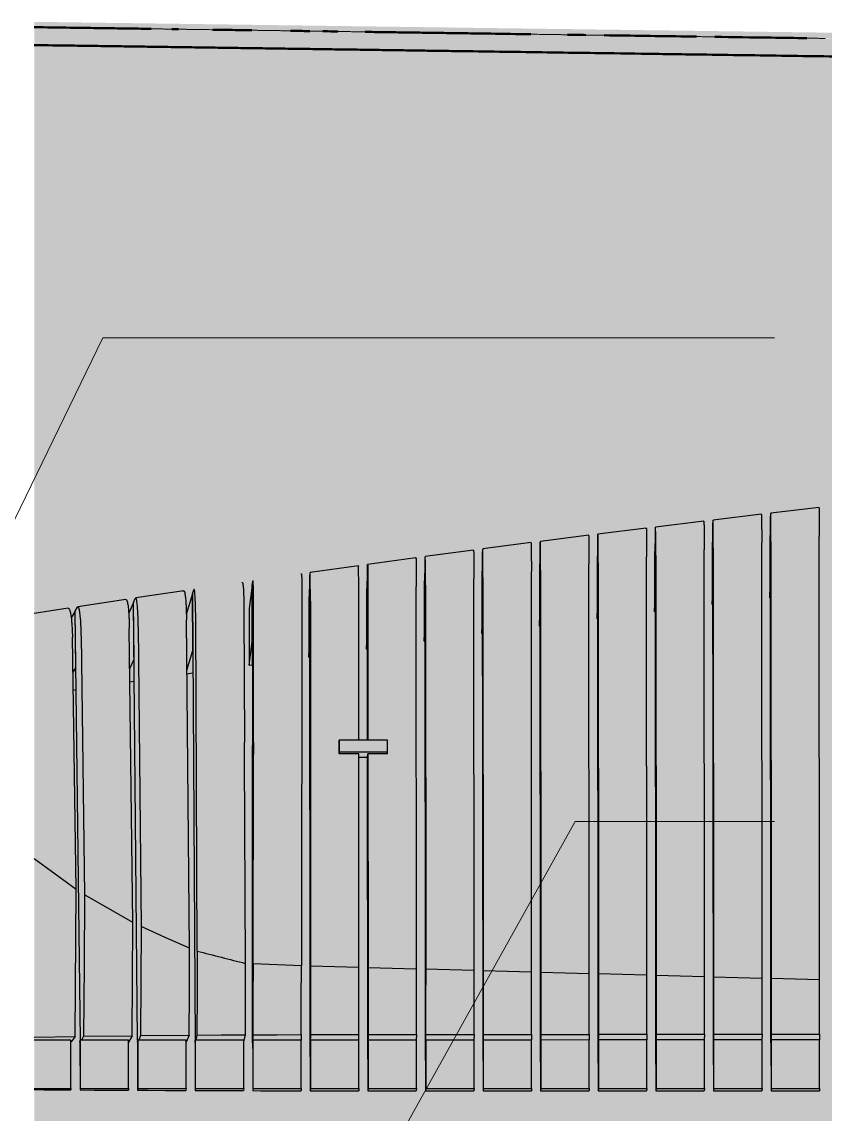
# Model space of a CAD drawing. Header units: metres. Extents: x 0 to 258, y 3 to 25.
# Drawn here: x 80.903 to 81.6, y 22.596 to 23.544 of the extents above; entities that cross this region are included whole.
import ezdxf

# ---------------------------------------------------------------- set-up
doc = ezdxf.new("R2010")
doc.units = ezdxf.units.M
doc.linetypes.add('JacobsDash', pattern=[0.0045, 0.003, -0.0015])
for name, color, linetype, lineweight in [('A-FLOR', 7, 'Continuous', 50), ('A-FLOR-HDLN', 7, 'JacobsDash', 18), ('A-GENM', 7, 'Continuous', 35), ('G-ANNO-TEXT', 7, 'Continuous', 9)]:
    doc.layers.add(name, color=color, linetype=linetype, lineweight=lineweight)

# ---------------------------------------------------------------- blocks, each defined once
blk = doc.blocks.new('BR08_SEATING_SOUTH 3 - BR08_SEATING_SOUTH 3-5677935-Section 193')
at = {"layer": 'A-GENM', "color": 254, "lineweight": 25, "true_color": 0xd4d4d4}
for p, q in [((-338.30869, 23.11677), (-338.35069, 23.11178)), ((-338.30083, 23.11365), (-338.30071, 23.11723)), ((-338.2587, 23.12257), (-338.30069, 23.11771)), ((-338.35868, 23.11082), (-338.40068, 23.10571)), ((-338.35082, 23.10773), (-338.35148, 23.0876)), ((-338.35082, 23.10773), (-338.3507, 23.1113)), ((-338.35078, 23.05853), (-338.35082, 23.10773)), ((-338.35044, 22.65791), (-338.35082, 23.10773)), ((-338.30083, 23.11365), (-338.30148, 23.09355)), ((-338.30078, 23.06446), (-338.30083, 23.11365)), ((-338.30044, 22.65791), (-338.30083, 23.11365)), ((-338.45867, 23.09849), (-338.50067, 23.09315)), ((-338.45081, 23.09546), (-338.45069, 23.09903)), ((-338.40868, 23.10473), (-338.45067, 23.0995)), ((-338.40081, 23.10167), (-338.40148, 23.08151)), ((-338.40081, 23.10167), (-338.4007, 23.10524)), ((-338.40077, 23.05247), (-338.40081, 23.10167)), ((-338.40044, 22.65791), (-338.40081, 23.10167)), ((-338.25824, 22.71242), (-338.25852, 23.09774)), ((-338.50867, 23.09212), (-338.55066, 23.08665)), ((-338.5008, 23.08911), (-338.50146, 23.06892)), ((-338.5008, 23.08911), (-338.50069, 23.09268)), ((-338.50076, 23.03991), (-338.5008, 23.08911)), ((-338.50043, 22.65791), (-338.5008, 23.08911)), ((-338.45081, 23.09546), (-338.45149, 23.07529)), ((-338.45077, 23.04626), (-338.45081, 23.09546)), ((-338.45043, 22.65791), (-338.45081, 23.09546)), ((-338.30824, 22.71375), (-338.30851, 23.09192)), ((-338.30148, 23.09355), (-338.30144, 23.0443)), ((-338.30051, 23.09287), (-338.30024, 22.71354)), ((-338.60863, 23.07894), (-338.65062, 23.07323)), ((-338.60079, 23.07599), (-338.60065, 23.07954)), ((-338.55864, 23.0856), (-338.60063, 23.08001)), ((-338.5508, 23.08262), (-338.55147, 23.06241)), ((-338.5508, 23.08262), (-338.55068, 23.08602)), ((-338.55075, 23.03342), (-338.5508, 23.08262)), ((-338.55043, 22.65791), (-338.5508, 23.08262)), ((-338.40824, 22.71643), (-338.40849, 23.07985)), ((-338.40148, 23.08151), (-338.40144, 23.03226)), ((-338.4005, 23.08084), (-338.40024, 22.71621)), ((-338.35824, 22.71509), (-338.3585, 23.08595)), ((-338.35148, 23.0876), (-338.35144, 23.03835)), ((-338.35051, 23.08693), (-338.35024, 22.71488)), ((-338.65859, 23.07213), (-338.70058, 23.0663)), ((-338.65078, 23.06921), (-338.65156, 23.04895)), ((-338.65078, 23.06921), (-338.65065, 23.07276)), ((-338.65074, 23.02001), (-338.65078, 23.06921)), ((-338.65066, 22.92062), (-338.65078, 23.06921)), ((-338.60079, 23.07599), (-338.60157, 23.05574)), ((-338.60075, 23.02678), (-338.60079, 23.07599)), ((-338.60043, 22.65791), (-338.60079, 23.07599)), ((-338.50146, 23.06892), (-338.50142, 23.01968)), ((-338.45824, 22.71778), (-338.45849, 23.0736)), ((-338.45149, 23.07529), (-338.45144, 23.02604)), ((-338.45049, 23.07462), (-338.45024, 22.71756)), ((-338.70077, 23.0623), (-338.70172, 23.04201)), ((-338.70077, 23.0623), (-338.70061, 23.06584)), ((-338.70073, 23.01309), (-338.70077, 23.0623)), ((-338.70043, 22.65791), (-338.70077, 23.0623)), ((-338.55823, 22.72047), (-338.55843, 23.06068)), ((-338.55147, 23.06241), (-338.55143, 23.01316)), ((-338.55048, 23.06174), (-338.55024, 22.72025)), ((-338.50824, 22.71912), (-338.50848, 23.06721)), ((-338.50049, 23.06825), (-338.50024, 22.7189)), ((-338.30144, 23.0443), (-338.30078, 23.06446)), ((-338.81017, 23.05029), (-338.85198, 23.04412)), ((-338.80264, 23.04775), (-338.80159, 23.05123)), ((-338.75076, 23.05524), (-338.75347, 23.03489)), ((-338.75076, 23.05524), (-338.75029, 23.05874)), ((-338.75072, 23.00601), (-338.75076, 23.05524)), ((-338.75076, 23.05524), (-338.75065, 22.91569)), ((-338.60823, 22.72186), (-338.60843, 23.05399)), ((-338.60157, 23.05574), (-338.60153, 23.0065)), ((-338.60043, 23.05508), (-338.60023, 22.72163)), ((-338.40144, 23.03226), (-338.40077, 23.05247)), ((-338.35144, 23.03835), (-338.35078, 23.05853)), ((-338.86042, 23.04278), (-338.90212, 23.03651)), ((-338.85389, 23.04022), (-338.85234, 23.04368)), ((-338.80264, 23.04776), (-338.80807, 23.02978)), ((-338.80236, 22.99851), (-338.80264, 23.04776)), ((-338.80264, 23.04776), (-338.80039, 22.65823)), ((-338.70172, 23.04201), (-338.70168, 22.99276)), ((-338.70035, 23.04133), (-338.70022, 22.72446)), ((-338.6583, 22.92062), (-338.65835, 23.04717)), ((-338.65156, 23.04895), (-338.65152, 22.99971)), ((-338.65042, 23.04828), (-338.65035, 22.92062)), ((-338.45144, 23.02604), (-338.45077, 23.04626)), ((-338.30144, 23.0443), (-338.30048, 23.04441)), ((-338.91058, 23.03513), (-338.94004, 23.03061)), ((-338.90457, 23.03262), (-338.90796, 23.02674)), ((-338.90457, 23.03262), (-338.90258, 23.03607)), ((-338.90397, 22.98337), (-338.90457, 23.03262)), ((-338.90003, 22.66012), (-338.90457, 23.03262)), ((-338.85389, 23.04022), (-338.85806, 23.03091)), ((-338.85342, 22.99097), (-338.85389, 23.04022)), ((-338.85027, 22.66013), (-338.85389, 23.04022)), ((-338.75797, 23.03265), (-338.75745, 22.91862)), ((-338.75347, 23.03489), (-338.75344, 22.98564)), ((-338.7498, 22.91861), (-338.74962, 23.03412)), ((-338.70764, 23.04017), (-338.70811, 22.72472)), ((-338.55143, 23.01316), (-338.55075, 23.03342)), ((-338.50142, 23.01968), (-338.50076, 23.03991)), ((-338.40144, 23.03226), (-338.40046, 23.03238)), ((-338.35144, 23.03835), (-338.35047, 23.03847)), ((-338.80524, 22.74005), (-338.80793, 23.02514)), ((-338.79857, 22.73748), (-338.79987, 23.02654)), ((-338.60153, 23.0065), (-338.60075, 23.02678)), ((-338.45144, 23.02604), (-338.45045, 23.02616)), ((-338.85443, 22.7623), (-338.85752, 23.01762)), ((-338.84974, 23.01898), (-338.84729, 22.75869)), ((-338.70168, 22.99276), (-338.70073, 23.01309)), ((-338.65152, 22.99971), (-338.65074, 23.02001)), ((-338.55143, 23.01316), (-338.55044, 23.01329)), ((-338.50142, 23.01968), (-338.50045, 23.0198)), ((-338.90359, 22.791), (-338.90693, 23.00994)), ((-338.89922, 23.01134), (-338.89651, 22.78643)), ((-338.75344, 22.98564), (-338.75072, 23.00601)), ((-338.60153, 23.0065), (-338.6004, 23.00665)), ((-338.80751, 22.98144), (-338.80236, 22.99851)), ((-338.70168, 22.99276), (-338.70033, 22.99295)), ((-338.65152, 22.99971), (-338.65039, 22.99986)), ((-338.8571, 22.98277), (-338.85342, 22.99097)), ((-338.75344, 22.98564), (-338.7531, 22.98569)), ((-338.7531, 22.98569), (-338.75066, 22.98604)), ((-338.90646, 22.97906), (-338.90397, 22.98337)), ((-338.80748, 22.97834), (-338.80223, 22.97912)), ((-338.90623, 22.96413), (-338.90374, 22.96452)), ((-338.85696, 22.97134), (-338.85324, 22.9719)), ((-338.7574, 22.9087), (-338.75745, 22.91862)), ((-338.75065, 22.91569), (-338.7498, 22.91861)), ((-338.7498, 22.91861), (-338.74982, 22.9087)), ((-338.6754, 22.91858), (-338.67523, 22.92062)), ((-338.6754, 22.90908), (-338.6754, 22.91858)), ((-338.75739, 22.90618), (-338.7574, 22.90871)), ((-338.75064, 22.90577), (-338.75065, 22.91569)), ((-338.74982, 22.9087), (-338.75064, 22.90577)), ((-338.74982, 22.90579), (-338.74982, 22.9087)), ((-338.67523, 22.9106), (-338.67539, 22.90866)), ((-338.6583, 22.90866), (-338.67539, 22.90866)), ((-338.65822, 22.72324), (-338.6583, 22.90866)), ((-338.65064, 22.90576), (-338.65034, 22.90866)), ((-338.6334, 22.90866), (-338.65034, 22.90866)), ((-338.65034, 22.90866), (-338.65023, 22.72303)), ((-338.6334, 22.90866), (-338.63323, 22.91061)), ((-338.75657, 22.72673), (-338.75739, 22.90618)), ((-338.75064, 22.90287), (-338.75064, 22.90577)), ((-338.75043, 22.65791), (-338.75064, 22.90287)), ((-338.7501, 22.7265), (-338.74982, 22.90579)), ((-338.6583, 22.90578), (-338.65634, 22.90577)), ((-338.65634, 22.90577), (-338.65569, 22.90577)), ((-338.65569, 22.90577), (-338.65049, 22.90576)), ((-338.65043, 22.65791), (-338.65064, 22.90574)), ((-338.90447, 22.66334), (-338.90797, 22.65853)), ((-338.89718, 22.66344), (-338.89908, 22.66012)), ((-338.85496, 22.66395), (-338.85822, 22.65825)), ((-338.84768, 22.66402), (-338.8494, 22.66013)), ((-338.80555, 22.66442), (-338.80823, 22.65837)), ((-338.79879, 22.66448), (-338.79986, 22.66014)), ((-338.75823, 22.65873), (-338.75675, 22.66474)), ((-338.75025, 22.66477), (-338.75043, 22.65791)), ((-338.70825, 22.66489), (-338.70837, 22.66017)), ((-338.70025, 22.6649), (-338.70043, 22.65791)), ((-338.65837, 22.66018), (-338.65825, 22.66495)), ((-338.65025, 22.66496), (-338.65043, 22.65791)), ((-338.60825, 22.665), (-338.60837, 22.6602)), ((-338.60025, 22.66501), (-338.60043, 22.65791)), ((-338.55825, 22.66506), (-338.55837, 22.66021)), ((-338.55025, 22.66507), (-338.55043, 22.65791)), ((-338.50825, 22.6651), (-338.50837, 22.66022)), ((-338.50025, 22.66511), (-338.50043, 22.65791)), ((-338.45825, 22.66515), (-338.45837, 22.66024)), ((-338.45025, 22.66516), (-338.45043, 22.65791)), ((-338.40825, 22.6652), (-338.40837, 22.66025)), ((-338.40025, 22.66521), (-338.40044, 22.65791)), ((-338.35824, 22.66525), (-338.35837, 22.66026)), ((-338.35024, 22.66526), (-338.35044, 22.65791)), ((-338.30824, 22.6653), (-338.30837, 22.66028)), ((-338.30024, 22.66531), (-338.30044, 22.65791)), ((-338.25824, 22.66535), (-338.25838, 22.66029)), ((-338.90037, 22.65848), (-338.90023, 22.66012)), ((-338.90037, 22.65848), (-338.90033, 22.61684)), ((-338.85039, 22.65821), (-338.85023, 22.66013)), ((-338.85039, 22.65821), (-338.85036, 22.61657)), ((-338.80041, 22.65801), (-338.80023, 22.66014)), ((-338.80041, 22.65801), (-338.80038, 22.61636)), ((-338.75042, 22.65791), (-338.75023, 22.66016)), ((-338.75042, 22.65291), (-338.75042, 22.65791)), ((-338.75042, 22.65291), (-338.7504, 22.63094)), ((-338.70042, 22.65791), (-338.70023, 22.66017)), ((-338.70042, 22.64565), (-338.70042, 22.65791)), ((-338.65042, 22.65791), (-338.65023, 22.66019)), ((-338.65042, 22.64346), (-338.65042, 22.65791)), ((-338.60042, 22.65791), (-338.60023, 22.6602)), ((-338.60042, 22.64256), (-338.60042, 22.65791)), ((-338.55042, 22.65791), (-338.55023, 22.66021)), ((-338.55042, 22.64179), (-338.55042, 22.65791)), ((-338.50042, 22.65791), (-338.50023, 22.66023)), ((-338.50042, 22.64096), (-338.50042, 22.65791)), ((-338.45043, 22.65791), (-338.45023, 22.66024)), ((-338.45042, 22.64015), (-338.45043, 22.65791)), ((-338.40043, 22.65791), (-338.40023, 22.66025)), ((-338.40042, 22.63936), (-338.40043, 22.65791)), ((-338.35043, 22.65791), (-338.35022, 22.66027)), ((-338.35042, 22.63858), (-338.35043, 22.65791)), ((-338.30043, 22.65791), (-338.30022, 22.66028)), ((-338.30042, 22.63781), (-338.30043, 22.65791)), ((-338.70042, 22.64565), (-338.70039, 22.61619)), ((-338.65042, 22.64346), (-338.65039, 22.61617)), ((-338.60042, 22.64256), (-338.6004, 22.61616)), ((-338.55042, 22.64179), (-338.5504, 22.61616)), ((-338.50042, 22.64096), (-338.5004, 22.61615)), ((-338.45042, 22.64015), (-338.4504, 22.61615)), ((-338.40042, 22.63936), (-338.4004, 22.61614)), ((-338.35042, 22.63858), (-338.3504, 22.61614)), ((-338.30042, 22.63781), (-338.3004, 22.61613)), ((-338.7504, 22.63094), (-338.75039, 22.61624)), ((-338.94004, 22.61711), (-338.93939, 22.61711)), ((-338.93939, 22.61711), (-338.93167, 22.61705)), ((-338.93167, 22.61705), (-338.92121, 22.61698)), ((-338.92121, 22.61698), (-338.91722, 22.61695)), ((-338.91722, 22.61695), (-338.90833, 22.61689)), ((-338.90823, 22.61804), (-338.90833, 22.61689)), ((-338.90023, 22.61805), (-338.90033, 22.61684)), ((-338.90033, 22.61684), (-338.88794, 22.61677)), ((-338.88794, 22.61677), (-338.88434, 22.61675)), ((-338.88434, 22.61675), (-338.8728, 22.61668)), ((-338.8728, 22.61668), (-338.8651, 22.61664)), ((-338.8651, 22.61664), (-338.85836, 22.61661)), ((-338.85823, 22.61806), (-338.85836, 22.61661)), ((-338.85023, 22.61806), (-338.85036, 22.61657)), ((-338.85036, 22.61657), (-338.84538, 22.61655)), ((-338.84538, 22.61655), (-338.84157, 22.61653)), ((-338.84157, 22.61653), (-338.82603, 22.61646)), ((-338.82603, 22.61646), (-338.82581, 22.61646)), ((-338.82581, 22.61646), (-338.81098, 22.6164)), ((-338.81098, 22.6164), (-338.80837, 22.61639)), ((-338.80823, 22.61807), (-338.80837, 22.61639)), ((-338.80023, 22.61807), (-338.80038, 22.61636)), ((-338.80038, 22.61636), (-338.7968, 22.61635)), ((-338.7968, 22.61635), (-338.78965, 22.61633)), ((-338.78965, 22.61633), (-338.78347, 22.61631)), ((-338.78347, 22.61631), (-338.77325, 22.61628)), ((-338.77325, 22.61628), (-338.77052, 22.61628)), ((-338.77052, 22.61628), (-338.76399, 22.61626)), ((-338.76399, 22.61626), (-338.75839, 22.61625)), ((-338.75823, 22.61808), (-338.75839, 22.61625)), ((-338.75023, 22.61809), (-338.75039, 22.61624)), ((-338.75039, 22.61624), (-338.7434, 22.61622)), ((-338.7434, 22.61622), (-338.73897, 22.61622)), ((-338.73897, 22.61622), (-338.73607, 22.61621)), ((-338.73607, 22.61621), (-338.72842, 22.6162)), ((-338.72842, 22.6162), (-338.7205, 22.6162)), ((-338.7205, 22.6162), (-338.71648, 22.61619)), ((-338.71648, 22.61619), (-338.71239, 22.61619)), ((-338.71239, 22.61619), (-338.70839, 22.61619)), ((-338.70823, 22.6181), (-338.70839, 22.61619)), ((-338.70023, 22.6181), (-338.70039, 22.61619)), ((-338.70039, 22.61619), (-338.69572, 22.61618)), ((-338.69572, 22.61618), (-338.69245, 22.61618)), ((-338.69245, 22.61618), (-338.67888, 22.61618)), ((-338.67888, 22.61618), (-338.67055, 22.61618)), ((-338.67055, 22.61618), (-338.66826, 22.61618)), ((-338.66826, 22.61618), (-338.66238, 22.61617)), ((-338.66238, 22.61617), (-338.65839, 22.61617)), ((-338.65823, 22.61811), (-338.65839, 22.61617)), ((-338.65023, 22.61811), (-338.65039, 22.61617)), ((-338.65039, 22.61617), (-338.64681, 22.61617)), ((-338.64681, 22.61617), (-338.64556, 22.61617)), ((-338.64556, 22.61617), (-338.63934, 22.61617)), ((-338.63934, 22.61617), (-338.63196, 22.61617)), ((-338.63196, 22.61617), (-338.62424, 22.61617)), ((-338.62424, 22.61617), (-338.61736, 22.61617)), ((-338.61736, 22.61617), (-338.6084, 22.61617)), ((-338.60823, 22.61813), (-338.6084, 22.61617)), ((-338.60023, 22.61813), (-338.6004, 22.61616)), ((-338.6004, 22.61616), (-338.5877, 22.61616)), ((-338.5877, 22.61616), (-338.58128, 22.61616)), ((-338.58128, 22.61616), (-338.57218, 22.61616)), ((-338.57218, 22.61616), (-338.5584, 22.61616)), ((-338.55823, 22.61814), (-338.5584, 22.61616)), ((-338.55023, 22.61814), (-338.5504, 22.61616)), ((-338.5504, 22.61616), (-338.53517, 22.61616)), ((-338.53517, 22.61616), (-338.52397, 22.61616)), ((-338.52397, 22.61616), (-338.5119, 22.61616)), ((-338.5119, 22.61616), (-338.5084, 22.61615)), ((-338.50823, 22.61815), (-338.5084, 22.61615)), ((-338.50023, 22.61816), (-338.5004, 22.61615)), ((-338.5004, 22.61615), (-338.49219, 22.61615)), ((-338.49219, 22.61615), (-338.48912, 22.61615)), ((-338.48912, 22.61615), (-338.46664, 22.61615)), ((-338.46664, 22.61615), (-338.46109, 22.61615)), ((-338.46109, 22.61615), (-338.4584, 22.61615)), ((-338.45823, 22.61817), (-338.4584, 22.61615)), ((-338.45023, 22.61817), (-338.4504, 22.61615)), ((-338.4504, 22.61615), (-338.4443, 22.61615)), ((-338.4443, 22.61615), (-338.43016, 22.61615)), ((-338.43016, 22.61615), (-338.42194, 22.61615)), ((-338.42194, 22.61615), (-338.4084, 22.61614)), ((-338.40823, 22.61818), (-338.4084, 22.61614)), ((-338.40023, 22.61818), (-338.4004, 22.61614)), ((-338.4004, 22.61614), (-338.39955, 22.61614)), ((-338.39955, 22.61614), (-338.39917, 22.61614)), ((-338.39917, 22.61614), (-338.37718, 22.61614)), ((-338.37718, 22.61614), (-338.3682, 22.61614)), ((-338.3682, 22.61614), (-338.3584, 22.61614)), ((-338.35822, 22.61819), (-338.3584, 22.61614)), ((-338.35022, 22.6182), (-338.3504, 22.61614)), ((-338.3504, 22.61614), (-338.33725, 22.61614)), ((-338.33725, 22.61614), (-338.33246, 22.61614)), ((-338.33246, 22.61614), (-338.3084, 22.61613)), ((-338.30822, 22.61821), (-338.3084, 22.61613)), ((-338.30022, 22.61821), (-338.3004, 22.61613)), ((-338.3004, 22.61613), (-338.28777, 22.61613)), ((-338.28777, 22.61613), (-338.2584, 22.61613)), ((-338.25822, 22.61822), (-338.2584, 22.61613))]:
    blk.add_line(p, q, dxfattribs=at)
at = {"layer": 'A-GENM', "color": 7, "lineweight": 25, "true_color": 0xefefef}
for p, q in [((-338.63323, 22.92063), (-338.67523, 22.92062)), ((-338.67523, 22.92062), (-338.67523, 22.9106)), ((-338.63323, 22.91061), (-338.63323, 22.92063)), ((-338.67523, 22.9106), (-338.63323, 22.91061)), ((-338.90359, 22.791), (-338.94004, 22.8175)), ((-338.90447, 22.66334), (-338.90359, 22.791)), ((-338.70811, 22.72472), (-338.7501, 22.7265)), ((-338.94004, 22.6628), (-338.90447, 22.66334)), ((-338.89718, 22.66344), (-338.85496, 22.66395)), ((-338.84768, 22.66402), (-338.80555, 22.66442)), ((-338.70025, 22.6649), (-338.65825, 22.66495)), ((-338.65025, 22.66496), (-338.60825, 22.665)), ((-338.60025, 22.66501), (-338.55825, 22.66506)), ((-338.55025, 22.66507), (-338.50825, 22.6651)), ((-338.50025, 22.66511), (-338.45825, 22.66515)), ((-338.45025, 22.66516), (-338.40825, 22.6652)), ((-338.40025, 22.66521), (-338.35824, 22.66525)), ((-338.35024, 22.66526), (-338.30824, 22.6653)), ((-338.30024, 22.66531), (-338.25824, 22.66535)), ((-338.90823, 22.66011), (-338.94004, 22.66011)), ((-338.90823, 22.61804), (-338.90823, 22.66011)), ((-338.85823, 22.66013), (-338.90023, 22.66012)), ((-338.90023, 22.66012), (-338.90023, 22.61805)), ((-338.85823, 22.61806), (-338.85823, 22.66013)), ((-338.80823, 22.66014), (-338.85023, 22.66013)), ((-338.85023, 22.66013), (-338.85023, 22.61806)), ((-338.80823, 22.61807), (-338.80823, 22.66014)), ((-338.75823, 22.66016), (-338.80023, 22.66014)), ((-338.80023, 22.66014), (-338.80023, 22.61807)), ((-338.75823, 22.61808), (-338.75823, 22.66016)), ((-338.70823, 22.66017), (-338.75023, 22.66016)), ((-338.75023, 22.66016), (-338.75023, 22.61809)), ((-338.70823, 22.6181), (-338.70823, 22.66017)), ((-338.65823, 22.66018), (-338.70023, 22.66017)), ((-338.70023, 22.66017), (-338.70023, 22.6181)), ((-338.65823, 22.61811), (-338.65823, 22.66018)), ((-338.60823, 22.6602), (-338.65023, 22.66019)), ((-338.65023, 22.66019), (-338.65023, 22.61811)), ((-338.60823, 22.61813), (-338.60823, 22.6602)), ((-338.55823, 22.66021), (-338.60023, 22.6602)), ((-338.60023, 22.6602), (-338.60023, 22.61813)), ((-338.55823, 22.61814), (-338.55823, 22.66021)), ((-338.50823, 22.66022), (-338.55023, 22.66021)), ((-338.55023, 22.66021), (-338.55023, 22.61814)), ((-338.50823, 22.61815), (-338.50823, 22.66022)), ((-338.45823, 22.66024), (-338.50023, 22.66023)), ((-338.50023, 22.66023), (-338.50023, 22.61816)), ((-338.45823, 22.61817), (-338.45823, 22.66024)), ((-338.40823, 22.66025), (-338.45023, 22.66024)), ((-338.45023, 22.66024), (-338.45023, 22.61817)), ((-338.40823, 22.61818), (-338.40823, 22.66025)), ((-338.35822, 22.66026), (-338.40023, 22.66025)), ((-338.40023, 22.66025), (-338.40023, 22.61818)), ((-338.35822, 22.61819), (-338.35822, 22.66026)), ((-338.30822, 22.66028), (-338.35022, 22.66027)), ((-338.35022, 22.66027), (-338.35022, 22.6182)), ((-338.30822, 22.61821), (-338.30822, 22.66028)), ((-338.25822, 22.66029), (-338.30022, 22.66028)), ((-338.30022, 22.66028), (-338.30022, 22.61821)), ((-338.25822, 22.61822), (-338.25822, 22.66029)), ((-338.94004, 22.61803), (-338.90823, 22.61804)), ((-338.90023, 22.61805), (-338.85823, 22.61806)), ((-338.85023, 22.61806), (-338.80823, 22.61807)), ((-338.80023, 22.61807), (-338.75823, 22.61808)), ((-338.75023, 22.61809), (-338.70823, 22.6181)), ((-338.70023, 22.6181), (-338.65823, 22.61811)), ((-338.65023, 22.61811), (-338.60823, 22.61813)), ((-338.60023, 22.61813), (-338.55823, 22.61814)), ((-338.55023, 22.61814), (-338.50823, 22.61815)), ((-338.50023, 22.61816), (-338.45823, 22.61817)), ((-338.45023, 22.61817), (-338.40823, 22.61818)), ((-338.40023, 22.61818), (-338.35822, 22.61819)), ((-338.35022, 22.6182), (-338.30822, 22.61821)), ((-338.30022, 22.61821), (-338.25822, 22.61822))]:
    blk.add_line(p, q, dxfattribs=at)
at = {"layer": 'A-GENM', "color": 7, "lineweight": 25, "true_color": 0xefefef, "flags": 128}
for points in [[(-338.89651, 22.78643), (-338.89685, 22.72494), (-338.89718, 22.66344)], [(-338.85443, 22.7623), (-338.87547, 22.77436), (-338.89651, 22.78643)], [(-338.85496, 22.66395), (-338.8547, 22.71312), (-338.85443, 22.7623)], [(-338.84729, 22.75869), (-338.84749, 22.71136), (-338.84768, 22.66402)], [(-338.80524, 22.74005), (-338.82627, 22.74937), (-338.84729, 22.75869)], [(-338.80555, 22.66442), (-338.8054, 22.70224), (-338.80524, 22.74005)], [(-338.79857, 22.73748), (-338.79869, 22.70098), (-338.79879, 22.66448)], [(-338.75675, 22.66474), (-338.75666, 22.69574), (-338.75657, 22.72673)], [(-338.7501, 22.7265), (-338.75018, 22.69564), (-338.75025, 22.66477)], [(-338.70825, 22.66489), (-338.70819, 22.6948), (-338.70811, 22.72472)], [(-338.70022, 22.72446), (-338.70024, 22.69468), (-338.70025, 22.6649)], [(-338.65822, 22.72324), (-338.67922, 22.72385), (-338.70022, 22.72446)], [(-338.65825, 22.66495), (-338.65824, 22.69409), (-338.65822, 22.72324)], [(-338.65023, 22.72303), (-338.65024, 22.69399), (-338.65025, 22.66496)], [(-338.60823, 22.72186), (-338.62923, 22.72244), (-338.65023, 22.72303)], [(-338.60825, 22.665), (-338.60824, 22.69343), (-338.60823, 22.72186)], [(-338.60023, 22.72163), (-338.60024, 22.69332), (-338.60025, 22.66501)], [(-338.55823, 22.72047), (-338.57923, 22.72105), (-338.60023, 22.72163)], [(-338.55825, 22.66506), (-338.55824, 22.69276), (-338.55823, 22.72047)], [(-338.55024, 22.72025), (-338.55024, 22.69266), (-338.55025, 22.66507)], [(-338.50824, 22.71912), (-338.52924, 22.71968), (-338.55024, 22.72025)], [(-338.50825, 22.6651), (-338.50824, 22.69211), (-338.50824, 22.71912)], [(-338.50024, 22.7189), (-338.50024, 22.69201), (-338.50025, 22.66511)], [(-338.45824, 22.71778), (-338.47924, 22.71834), (-338.50024, 22.7189)], [(-338.45825, 22.66515), (-338.45824, 22.69146), (-338.45824, 22.71778)], [(-338.45024, 22.71756), (-338.45024, 22.69136), (-338.45025, 22.66516)], [(-338.40824, 22.71643), (-338.42924, 22.71699), (-338.45024, 22.71756)], [(-338.40825, 22.6652), (-338.40824, 22.69082), (-338.40824, 22.71643)], [(-338.40024, 22.71621), (-338.40024, 22.69071), (-338.40025, 22.66521)], [(-338.35824, 22.71509), (-338.37924, 22.71565), (-338.40024, 22.71621)], [(-338.35824, 22.66525), (-338.35824, 22.69017), (-338.35824, 22.71509)], [(-338.30824, 22.71375), (-338.32924, 22.71431), (-338.35024, 22.71488)], [(-338.35024, 22.71488), (-338.35024, 22.69007), (-338.35024, 22.66526)], [(-338.30824, 22.6653), (-338.30824, 22.68953), (-338.30824, 22.71375)], [(-338.25824, 22.71242), (-338.27924, 22.71298), (-338.30024, 22.71354)], [(-338.30024, 22.71354), (-338.30024, 22.68942), (-338.30024, 22.66531)], [(-338.25824, 22.66535), (-338.25824, 22.68888), (-338.25824, 22.71242)], [(-338.79879, 22.66448), (-338.77777, 22.66461), (-338.75675, 22.66474)], [(-338.75025, 22.66477), (-338.72925, 22.66483), (-338.70825, 22.66489)]]:
    blk.add_lwpolyline(points, dxfattribs=at)
at = {"layer": 'A-GENM', "color": 7, "lineweight": 25, "true_color": 0xefefef}
blk.add_arc((-335.40192, 35.92709), 13.61995, 255.558713, 255.741102, dxfattribs=at)
at = {"layer": 'A-GENM', "color": 254, "lineweight": 25, "true_color": 0xd4d4d4}
for points, knots in [([(-338.30871, 23.11629), (-338.30869, 23.1167), (-338.30867, 23.11685), (-338.30864, 23.11609), (-338.30862, 23.11506), (-338.3086, 23.11348), (-338.30858, 23.11137), (-338.30856, 23.10885), (-338.30854, 23.10607), (-338.30853, 23.10304), (-338.30852, 23.09855), (-338.30851, 23.0947), (-338.30851, 23.09192)], [0, 0, 0, 0, 0.166667, 0.25, 0.333333, 0.416667, 0.5, 0.583333, 0.666667, 0.75, 0.833333, 1, 1, 1, 1]), ([(-338.30051, 23.09287), (-338.30052, 23.09565), (-338.30052, 23.0995), (-338.30054, 23.10399), (-338.30055, 23.10702), (-338.30056, 23.10979), (-338.30058, 23.11231), (-338.3006, 23.11442), (-338.30062, 23.116), (-338.30064, 23.11703), (-338.30067, 23.11779), (-338.30069, 23.11764), (-338.30071, 23.11723)], [0, 0, 0, 0, 0.166667, 0.25, 0.333333, 0.416667, 0.5, 0.583333, 0.666667, 0.75, 0.833333, 1, 1, 1, 1]), ([(-338.25872, 23.1221), (-338.2587, 23.12251), (-338.25867, 23.12266), (-338.25865, 23.1219), (-338.25863, 23.12121), (-338.25862, 23.12078)], [0, 0, 0, 0, 0.1666667, 0.25, 0.3333333, 0.3333333, 0.3333333, 0.3333333]), ([(-338.25862, 23.12078), (-338.25862, 23.12035), (-338.2586, 23.11929), (-338.25858, 23.11718), (-338.25857, 23.11467), (-338.25855, 23.11189), (-338.25854, 23.10886), (-338.25853, 23.10437), (-338.25852, 23.10052), (-338.25852, 23.09774)], [0.3333333, 0.3333333, 0.3333333, 0.3333333, 0.4166667, 0.5, 0.5833333, 0.6666667, 0.75, 0.8333333, 1, 1, 1, 1]), ([(-338.3587, 23.11034), (-338.35868, 23.11076), (-338.35866, 23.1109), (-338.35863, 23.11014), (-338.35861, 23.10911), (-338.35859, 23.10753), (-338.35857, 23.10541), (-338.35855, 23.10289), (-338.35854, 23.10011), (-338.35852, 23.09708), (-338.35851, 23.09259), (-338.35851, 23.08874), (-338.3585, 23.08595)], [0, 0, 0, 0, 0.166667, 0.25, 0.333333, 0.416667, 0.5, 0.583333, 0.666667, 0.75, 0.833333, 1, 1, 1, 1]), ([(-338.35051, 23.08693), (-338.35051, 23.08971), (-338.35051, 23.09356), (-338.35053, 23.09805), (-338.35054, 23.10108), (-338.35055, 23.10386), (-338.35057, 23.10638), (-338.35059, 23.10849), (-338.35061, 23.11007), (-338.35063, 23.1111), (-338.35066, 23.11187), (-338.35069, 23.11172), (-338.3507, 23.1113)], [0, 0, 0, 0, 0.166667, 0.25, 0.333333, 0.416667, 0.5, 0.583333, 0.666667, 0.75, 0.833333, 1, 1, 1, 1]), ([(-338.45869, 23.09802), (-338.45867, 23.09843), (-338.45865, 23.09858), (-338.45862, 23.09781), (-338.4586, 23.09678), (-338.45858, 23.09519), (-338.45856, 23.09307), (-338.45854, 23.09055), (-338.45853, 23.08777), (-338.45852, 23.08473), (-338.4585, 23.08024), (-338.4585, 23.07638), (-338.45849, 23.0736)], [0, 0, 0, 0, 0.166667, 0.25, 0.333333, 0.416667, 0.5, 0.583333, 0.666667, 0.75, 0.833333, 1, 1, 1, 1]), ([(-338.45049, 23.07462), (-338.45049, 23.0774), (-338.4505, 23.08125), (-338.45051, 23.08575), (-338.45052, 23.08878), (-338.45054, 23.09156), (-338.45055, 23.09408), (-338.45057, 23.0962), (-338.4506, 23.09779), (-338.45062, 23.09882), (-338.45065, 23.09959), (-338.45067, 23.09944), (-338.45069, 23.09903)], [0, 0, 0, 0, 0.166667, 0.25, 0.333333, 0.416667, 0.5, 0.583333, 0.666667, 0.75, 0.833333, 1, 1, 1, 1]), ([(-338.40869, 23.10425), (-338.40868, 23.10467), (-338.40865, 23.10481), (-338.40862, 23.10405), (-338.4086, 23.10302), (-338.40858, 23.10143), (-338.40856, 23.09931), (-338.40854, 23.09679), (-338.40853, 23.09401), (-338.40852, 23.09098), (-338.4085, 23.08648), (-338.4085, 23.08263), (-338.40849, 23.07985)], [0, 0, 0, 0, 0.166667, 0.25, 0.333333, 0.416667, 0.5, 0.583333, 0.666667, 0.75, 0.833333, 1, 1, 1, 1]), ([(-338.4005, 23.08084), (-338.4005, 23.08363), (-338.40051, 23.08748), (-338.40052, 23.09197), (-338.40053, 23.095), (-338.40055, 23.09778), (-338.40056, 23.1003), (-338.40058, 23.10242), (-338.4006, 23.104), (-338.40062, 23.10503), (-338.40065, 23.1058), (-338.40068, 23.10565), (-338.4007, 23.10524)], [0, 0, 0, 0, 0.166667, 0.25, 0.333333, 0.416667, 0.5, 0.583333, 0.666667, 0.75, 0.833333, 1, 1, 1, 1]), ([(-338.50868, 23.09165), (-338.50867, 23.09206), (-338.50864, 23.0922), (-338.50861, 23.09143), (-338.50859, 23.0904), (-338.50857, 23.08881), (-338.50855, 23.08669), (-338.50853, 23.08417), (-338.50852, 23.08138), (-338.50851, 23.07835), (-338.50849, 23.07385), (-338.50849, 23.07), (-338.50848, 23.06721)], [0, 0, 0, 0, 0.166667, 0.25, 0.333333, 0.416667, 0.5, 0.583333, 0.666667, 0.75, 0.833333, 1, 1, 1, 1]), ([(-338.50049, 23.06825), (-338.50049, 23.07104), (-338.5005, 23.07489), (-338.50051, 23.07939), (-338.50052, 23.08242), (-338.50054, 23.0852), (-338.50055, 23.08772), (-338.50057, 23.08985), (-338.50059, 23.09143), (-338.50061, 23.09246), (-338.50064, 23.09323), (-338.50067, 23.09309), (-338.50069, 23.09267)], [0, 0, 0, 0, 0.166667, 0.25, 0.333333, 0.416667, 0.5, 0.583333, 0.666667, 0.75, 0.833333, 1, 1, 1, 1]), ([(-338.60865, 23.07847), (-338.60863, 23.07888), (-338.6086, 23.07902), (-338.60857, 23.07825), (-338.60855, 23.07756), (-338.60855, 23.07712)], [0, 0, 0, 0, 0.1666667, 0.25, 0.3333333, 0.3333333, 0.3333333, 0.3333333]), ([(-338.60043, 23.05508), (-338.60043, 23.05787), (-338.60044, 23.06172), (-338.60045, 23.06623), (-338.60046, 23.06926), (-338.60048, 23.07205), (-338.6005, 23.07457), (-338.60052, 23.0767), (-338.60055, 23.07829), (-338.60057, 23.07933), (-338.6006, 23.0801), (-338.60063, 23.07995), (-338.60065, 23.07954)], [0, 0, 0, 0, 0.166667, 0.25, 0.333333, 0.416667, 0.5, 0.583333, 0.666667, 0.75, 0.833333, 1, 1, 1, 1]), ([(-338.55866, 23.08513), (-338.55864, 23.08554), (-338.55861, 23.08568), (-338.55858, 23.08491), (-338.55855, 23.08388), (-338.55853, 23.08229), (-338.55851, 23.08016), (-338.55849, 23.07764), (-338.55847, 23.07485), (-338.55846, 23.07182), (-338.55844, 23.06732), (-338.55844, 23.06346), (-338.55843, 23.06068)], [0, 0, 0, 0, 0.166667, 0.25, 0.333333, 0.416667, 0.5, 0.583333, 0.666667, 0.75, 0.833333, 1, 1, 1, 1]), ([(-338.55048, 23.06174), (-338.55048, 23.06453), (-338.55049, 23.06838), (-338.5505, 23.07288), (-338.55051, 23.07591), (-338.55053, 23.0787), (-338.55054, 23.08122), (-338.55056, 23.08335), (-338.55059, 23.08493), (-338.55061, 23.08597), (-338.55064, 23.08674), (-338.55066, 23.08659), (-338.55068, 23.08618)], [0, 0, 0, 0, 0.166667, 0.25, 0.333333, 0.416667, 0.5, 0.583333, 0.666667, 0.75, 0.833333, 1, 1, 1, 1]), ([(-338.60855, 23.07712), (-338.60854, 23.07668), (-338.60852, 23.07562), (-338.6085, 23.07349), (-338.60848, 23.07096), (-338.60846, 23.06817), (-338.60845, 23.06514), (-338.60844, 23.06064), (-338.60843, 23.05678), (-338.60843, 23.05399)], [0.3333333, 0.3333333, 0.3333333, 0.3333333, 0.4166667, 0.5, 0.5833333, 0.6666667, 0.75, 0.8333333, 1, 1, 1, 1]), ([(-338.7083, 23.06472), (-338.70824, 23.06512), (-338.70814, 23.06526), (-338.70803, 23.06448), (-338.70795, 23.06344), (-338.70788, 23.06184), (-338.70781, 23.0597), (-338.70775, 23.05717), (-338.70771, 23.05437), (-338.70767, 23.05133), (-338.70764, 23.04682), (-338.70764, 23.04296), (-338.70764, 23.04017)], [0, 0, 0, 0, 0.166667, 0.25, 0.333333, 0.416667, 0.5, 0.583333, 0.666667, 0.75, 0.833333, 1, 1, 1, 1]), ([(-338.70035, 23.04133), (-338.70035, 23.04412), (-338.70035, 23.04797), (-338.70037, 23.05248), (-338.70038, 23.05552), (-338.7004, 23.05831), (-338.70043, 23.06084), (-338.70045, 23.06297), (-338.70048, 23.06457), (-338.70051, 23.06561), (-338.70055, 23.06639), (-338.70058, 23.06625), (-338.70061, 23.06584)], [0, 0, 0, 0, 0.166667, 0.25, 0.333333, 0.416667, 0.5, 0.583333, 0.666667, 0.75, 0.833333, 1, 1, 1, 1]), ([(-338.81053, 23.04984), (-338.81031, 23.05024), (-338.80999, 23.05036), (-338.8096, 23.04956), (-338.80932, 23.0485), (-338.80906, 23.04689), (-338.8088, 23.04474), (-338.80856, 23.04219), (-338.80837, 23.03938), (-338.80821, 23.03632), (-338.80804, 23.0318), (-338.80796, 23.02794), (-338.80793, 23.02514)], [0, 0, 0, 0, 0.166667, 0.25, 0.333333, 0.416667, 0.5, 0.583333, 0.666667, 0.75, 0.833333, 1, 1, 1, 1]), ([(-338.79987, 23.02654), (-338.79989, 23.02933), (-338.79993, 23.03319), (-338.80004, 23.03772), (-338.80014, 23.04077), (-338.80027, 23.04357), (-338.80042, 23.04612), (-338.80059, 23.04827), (-338.80077, 23.04989), (-338.80096, 23.05094), (-338.80122, 23.05174), (-338.80144, 23.05162), (-338.80159, 23.05122)], [0, 0, 0, 0, 0.166667, 0.25, 0.333333, 0.416667, 0.5, 0.583333, 0.666667, 0.75, 0.833333, 1, 1, 1, 1]), ([(-338.75968, 23.0573), (-338.75953, 23.0577), (-338.75932, 23.05782), (-338.75906, 23.05703), (-338.75887, 23.05597), (-338.75869, 23.05436), (-338.75852, 23.05222), (-338.75837, 23.04967), (-338.75824, 23.04687), (-338.75814, 23.04382), (-338.75803, 23.0393), (-338.75799, 23.03544), (-338.75797, 23.03265)], [0, 0, 0, 0, 0.166667, 0.25, 0.333333, 0.416667, 0.5, 0.583333, 0.666667, 0.75, 0.833333, 1, 1, 1, 1]), ([(-338.74962, 23.03412), (-338.74962, 23.03691), (-338.74962, 23.04077), (-338.74965, 23.04529), (-338.74969, 23.04833), (-338.74973, 23.05114), (-338.74979, 23.05368), (-338.74986, 23.05582), (-338.74993, 23.05743), (-338.75001, 23.05848), (-338.75012, 23.05927), (-338.75022, 23.05914), (-338.75029, 23.05874)], [0, 0, 0, 0, 0.166667, 0.25, 0.333333, 0.416667, 0.5, 0.583333, 0.666667, 0.75, 0.833333, 1, 1, 1, 1]), ([(-338.86087, 23.04234), (-338.86059, 23.04274), (-338.86018, 23.04286), (-338.85967, 23.04205), (-338.85932, 23.04099), (-338.85897, 23.03937), (-338.85864, 23.03722), (-338.85834, 23.03467), (-338.85808, 23.03185), (-338.85788, 23.0288), (-338.85766, 23.02428), (-338.85756, 23.02041), (-338.85752, 23.01762)], [0, 0, 0, 0, 0.166667, 0.25, 0.333333, 0.416667, 0.5, 0.583333, 0.666667, 0.75, 0.833333, 1, 1, 1, 1]), ([(-338.84974, 23.01898), (-338.84977, 23.02177), (-338.84985, 23.02563), (-338.85002, 23.03016), (-338.85018, 23.03321), (-338.85037, 23.03602), (-338.85061, 23.03857), (-338.85087, 23.04072), (-338.85113, 23.04234), (-338.85141, 23.04339), (-338.8518, 23.0442), (-338.85212, 23.04408), (-338.85234, 23.04368)], [0, 0, 0, 0, 0.166667, 0.25, 0.333333, 0.416667, 0.5, 0.583333, 0.666667, 0.75, 0.833333, 1, 1, 1, 1]), ([(-338.91058, 23.03513), (-338.91049, 23.03514), (-338.91011, 23.03509), (-338.90946, 23.0342), (-338.90868, 23.03156), (-338.9079, 23.02693), (-338.90736, 23.02109), (-338.90705, 23.0149), (-338.90696, 23.01163), (-338.90694, 23.00994)], [0.0962355, 0.0962355, 0.0962355, 0.0962355, 0.1428571, 0.2857143, 0.4285714, 0.5714286, 0.7857143, 0.8928571, 1, 1, 1, 1]), ([(-338.89922, 23.01134), (-338.89927, 23.01414), (-338.89937, 23.018), (-338.89959, 23.02253), (-338.89979, 23.02558), (-338.90005, 23.0284), (-338.90035, 23.03095), (-338.90068, 23.0331), (-338.90102, 23.03472), (-338.90138, 23.03578), (-338.90188, 23.03659), (-338.90229, 23.03647), (-338.90258, 23.03607)], [0, 0, 0, 0, 0.166667, 0.25, 0.333333, 0.416667, 0.5, 0.583333, 0.666667, 0.75, 0.833333, 1, 1, 1, 1])]:
    blk.add_open_spline(points, degree=3, knots=knots, dxfattribs=at)
for points in [[(-338.65835, 23.04717), (-338.6583, 23.05235), (-338.65842, 23.0622), (-338.65846, 23.07164), (-338.6586, 23.07259), (-338.65862, 23.07166)], [(-338.65064, 23.07276), (-338.65063, 23.07369), (-338.65051, 23.07274), (-338.65048, 23.06331), (-338.65037, 23.05346), (-338.65042, 23.04828)]]:
    blk.add_open_spline(points, degree=3, dxfattribs=at)
blk = doc.blocks.new('T2DPAA-T2D-C3S-DU-M3D-100304_rvt-23-Section 193')
at = {"layer": 'A-GENM', "color": 254, "lineweight": 25, "true_color": 0xd4d4d4}
blk.add_blockref('BR08_SEATING_SOUTH 3 - BR08_SEATING_SOUTH 3-5677935-Section 193', (0, 0), dxfattribs=at)

msp = doc.modelspace()

# ---------------------------------------------------------------- hatches: boundary and pattern name
at = {"layer": 'A-FLOR', "lineweight": 5, "true_color": 0xc0c0c0}
for points in [[(81.91519, 23.52551), (81.91519, 23.53075), (80.91387, 23.54439), (80.91387, 23.53978), (81.90786, 23.52562)], [(81.91519, 23.50996), (81.91519, 23.52551), (80.91387, 23.53959), (80.91387, 23.52423), (81.9112, 23.51002)], [(81.91519, 22.32519), (81.91519, 23.50996), (80.91387, 23.52376), (80.91387, 22.33946), (81.91246, 22.32523)]]:
    msp.add_hatch(color=9, dxfattribs=at).paths.add_polyline_path(points)

# ---------------------------------------------------------------- linework, layer by layer
at = {"layer": 'A-FLOR'}
for points, knots in [([(80.91385, 23.53978), (80.92425, 23.53963), (80.94152, 23.53938), (80.96571, 23.53904), (80.98617, 23.53875), (81.00268, 23.53851), (81.01249, 23.53837), (81.01547, 23.53833)], [0.255117664, 0.255117664, 0.255117664, 0.255117664, 0.255859375, 0.256347656, 0.256835938, 0.257324219, 0.257536035, 0.257536035, 0.257536035, 0.257536035]), ([(81.06884, 23.53757), (81.07543, 23.53748), (81.08536, 23.53734), (81.09632, 23.53718), (81.10109, 23.53711), (81.1027, 23.53709)], [0.2588018867, 0.2588018867, 0.2588018867, 0.2588018867, 0.2592773438, 0.2595214844, 0.2596458495, 0.2596458495, 0.2596458495, 0.2596458495]), ([(81.13627, 23.53661), (81.13638, 23.53661), (81.13979, 23.53656), (81.14547, 23.53648), (81.15088, 23.5364), (81.15308, 23.53637)], [0.2604898122, 0.2604898122, 0.2604898122, 0.2604898122, 0.2604980469, 0.2607421875, 0.2609117166, 0.2609117166, 0.2609117166, 0.2609117166]), ([(81.16432, 23.53621), (81.16466, 23.53621), (81.16901, 23.53615), (81.17334, 23.53608), (81.17731, 23.53603)], [0.2612033558, 0.2612033558, 0.2612033558, 0.2612033558, 0.2612304688, 0.2615438629, 0.2615438629, 0.2615438629, 0.2615438629]), ([(81.20122, 23.53569), (81.20158, 23.53568), (81.20808, 23.53559), (81.22076, 23.53541), (81.2394, 23.53514), (81.25796, 23.53488), (81.27641, 23.53461), (81.28947, 23.53443), (81.29639, 23.53433), (81.29716, 23.53432)], [0.262177738, 0.262177738, 0.262177738, 0.262177738, 0.262207031, 0.262695312, 0.263183594, 0.263671875, 0.264160156, 0.264648438, 0.264709536, 0.264709536, 0.264709536, 0.264709536]), ([(81.29716, 23.53432), (81.30868, 23.53415), (81.32461, 23.53393), (81.34053, 23.5337), (81.34494, 23.53364)], [0.264709626, 0.264709626, 0.264709626, 0.264709626, 0.265625, 0.265975472, 0.265975472, 0.265975472, 0.265975472]), ([(81.19143, 23.52028), (81.18887, 23.52031), (81.18016, 23.52044), (81.16516, 23.52065), (81.14644, 23.52092), (81.12984, 23.52115), (81.11692, 23.52134), (81.10733, 23.52147), (81.09788, 23.52161), (81.08522, 23.52179), (81.06848, 23.52203), (81.04823, 23.52232), (81.02761, 23.52261), (81.00718, 23.5229), (80.98698, 23.52319), (80.96668, 23.52348), (80.94223, 23.52382), (80.92464, 23.52407), (80.91386, 23.52423)], [-0.261923511, -0.261923511, -0.261923511, -0.261923511, -0.26171875, -0.261230469, -0.260742188, -0.260253906, -0.260009766, -0.259765625, -0.259521484, -0.259277344, -0.258789062, -0.258300781, -0.2578125, -0.257324219, -0.256835938, -0.256347656, -0.255859375, -0.255084354, -0.255084354, -0.255084354, -0.255084354]), ([(81.40873, 23.53273), (81.43229, 23.53239), (81.45895, 23.53201), (81.48562, 23.53163), (81.48868, 23.53159)], [0.267663446, 0.267663446, 0.267663446, 0.267663446, 0.26953125, 0.269773403, 0.269773403, 0.269773403, 0.269773403]), ([(81.55267, 23.53068), (81.55296, 23.53067), (81.56361, 23.53052), (81.57424, 23.53037), (81.58458, 23.53022)], [0.2714613284, 0.2714613284, 0.2714613284, 0.2714613284, 0.271484375, 0.2723052912, 0.2723052912, 0.2723052912, 0.2723052912]), ([(81.45306, 23.51655), (81.43713, 23.51677), (81.40888, 23.51718), (81.36835, 23.51775), (81.33149, 23.51828), (81.30077, 23.51872), (81.27618, 23.51907), (81.25773, 23.51933), (81.23918, 23.5196), (81.22054, 23.51986), (81.20466, 23.52009), (81.19499, 23.52023), (81.19144, 23.52028)], [-0.268839662, -0.268839662, -0.268839662, -0.268839662, -0.267578125, -0.266601562, -0.265625, -0.264648438, -0.264160156, -0.263671875, -0.263183594, -0.262695312, -0.262207031, -0.261923604, -0.261923604, -0.261923604, -0.261923604]), ([(81.64932, 23.51375), (81.64191, 23.51386), (81.60993, 23.51431), (81.55338, 23.51512), (81.49522, 23.51595), (81.4618, 23.51642), (81.45307, 23.51655)], [-0.274026498, -0.274026498, -0.274026498, -0.274026498, -0.2734375, -0.271484375, -0.26953125, -0.268839815, -0.268839815, -0.268839815, -0.268839815])]:
    msp.add_open_spline(points, degree=3, knots=knots, dxfattribs=at)
for points in [[(81.03333, 23.53808), (81.03525, 23.53805), (81.03717, 23.53802), (81.03909, 23.538)], [(81.37682, 23.53318), (81.38213, 23.53311), (81.38745, 23.53303), (81.39277, 23.53296)], [(81.50469, 23.53136), (81.5207, 23.53113), (81.5367, 23.5309), (81.55267, 23.53068)]]:
    msp.add_open_spline(points, degree=3, dxfattribs=at)
at = {"layer": 'A-FLOR-HDLN'}
for points, knots in [([(81.01552, 23.53833), (81.01938, 23.53828), (81.02531, 23.53819), (81.03127, 23.53811), (81.03333, 23.53808)], [0.257537211, 0.257537211, 0.257537211, 0.257537211, 0.2578125, 0.2579579239, 0.2579579239, 0.2579579239, 0.2579579239]), ([(81.03914, 23.538), (81.04205, 23.53795), (81.05186, 23.53781), (81.06171, 23.53767), (81.06866, 23.53758), (81.06884, 23.53757)], [0.2580947036, 0.2580947036, 0.2580947036, 0.2580947036, 0.2583007812, 0.2587890625, 0.2588018867, 0.2588018867, 0.2588018867, 0.2588018867]), ([(81.1027, 23.53709), (81.10425, 23.53707), (81.10898, 23.537), (81.11697, 23.53689), (81.12658, 23.53675), (81.13308, 23.53666), (81.13627, 23.53661)], [0.2596458495, 0.2596458495, 0.2596458495, 0.2596458495, 0.259765625, 0.2600097656, 0.2602539062, 0.2604898122, 0.2604898122, 0.2604898122, 0.2604898122]), ([(81.17736, 23.53603), (81.17956, 23.536), (81.18755, 23.53588), (81.19546, 23.53577), (81.20122, 23.53569)], [0.2615451747, 0.2615451747, 0.2615451747, 0.2615451747, 0.26171875, 0.2621777378, 0.2621777378, 0.2621777378, 0.2621777378]), ([(81.34499, 23.53364), (81.35285, 23.53353), (81.36344, 23.53337), (81.37404, 23.53322), (81.37677, 23.53318)], [0.265976786, 0.265976786, 0.265976786, 0.265976786, 0.2666015625, 0.2668182772, 0.2668182772, 0.2668182772, 0.2668182772]), ([(81.39277, 23.53296), (81.39701, 23.5329), (81.40232, 23.53282), (81.40762, 23.53274), (81.40868, 23.53273)], [0.2672415145, 0.2672415145, 0.2672415145, 0.2672415145, 0.267578125, 0.2676621351, 0.2676621351, 0.2676621351, 0.2676621351])]:
    msp.add_open_spline(points, degree=3, knots=knots, dxfattribs=at)
for points in [[(81.15313, 23.53637), (81.15688, 23.53632), (81.16058, 23.53627), (81.16427, 23.53621)], [(81.48868, 23.53159), (81.494, 23.53151), (81.49932, 23.53144), (81.50464, 23.53136)], [(81.58458, 23.53022), (81.58988, 23.53015), (81.59517, 23.53007), (81.60046, 23.53)]]:
    msp.add_open_spline(points, degree=3, dxfattribs=at)
at = {"layer": 'G-ANNO-TEXT'}
for p, q in [((80.52491, 22.34658), (80.9733, 23.27009)), ((80.9733, 23.27009), (81.55654, 23.27009)), ((81.09787, 22.33699), (81.38338, 22.85009)), ((81.38338, 22.85009), (81.55654, 22.85009))]:
    msp.add_line(p, q, dxfattribs=at)

# ---------------------------------------------------------------- block references
at = {"lineweight": 5}
msp.add_blockref('T2DPAA-T2D-C3S-DU-M3D-100304_rvt-23-Section 193', (419.85391, 0), dxfattribs=at)

doc.saveas('drawing.dxf')
